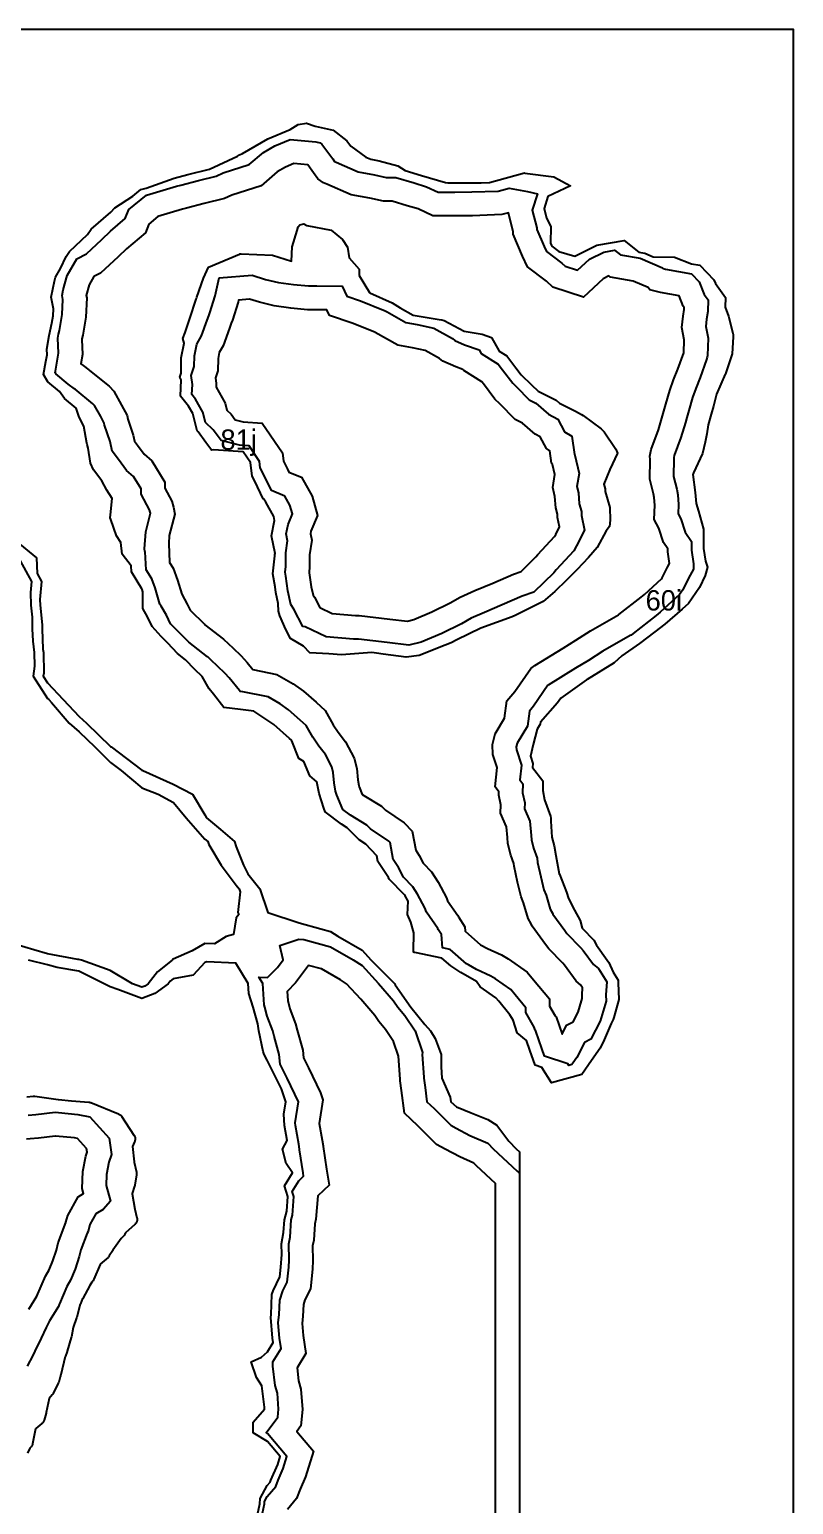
# Model space of a CAD drawing. Header units: millimetres. Extents: x 0 to 600, y 0 to 900.
# Drawn here: x 375 to 600, y 465.2 to 900 of the extents above; entities that cross this region are included whole.
import ezdxf
from ezdxf.enums import TextEntityAlignment as Align

# ---------------------------------------------------------------- set-up
doc = ezdxf.new("R2010")
doc.units = ezdxf.units.MM
for name, color, linetype in [('CORTE', 1, 'Continuous'), ('GRABADO', 5, 'Continuous'), ('HOJA', 8, 'Continuous')]:
    doc.layers.add(name, color=color, linetype=linetype)

msp = doc.modelspace()

# ---------------------------------------------------------------- linework, layer by layer
at = {"layer": 'CORTE'}
for points in [[(408.2, 734.9), (408.1, 735.15), (405.01, 740.08), (404.93, 741.85), (402.32, 745.32), (401.95, 748.73), (400.65, 750.7), (398.92, 755.56), (398.79, 756.09), (398.85, 756.9), (399.41, 761.79), (397.78, 764.25), (396.34, 766.96), (393.88, 770.21), (392.96, 772.13), (392.27, 776.56), (392.04, 777.62), (391.88, 778.09), (391, 783.1), (389.63, 785.68), (388.73, 788.38), (385.33, 791.21), (383.9, 793.31), (380.44, 796.18), (379.15, 798.31), (379.84, 802.12), (380.17, 804.1), (380.1, 805.77), (380.82, 809.82), (381.63, 813.42), (382.01, 815.61), (382.11, 817.63), (381.42, 821.14), (382.33, 825.82), (382.66, 826.97), (384.11, 829.52), (385.81, 833.04), (386.79, 834.51), (392.07, 839.56), (393.22, 841.18), (398.97, 846.16), (400.12, 847.39), (405.46, 850.88), (407.83, 852.79), (409.4, 853.27), (417.6, 856.14), (421.66, 857.21), (428, 858.84), (436.31, 862.69), (436.9, 863.02), (437.78, 863.47), (445.23, 867.78), (451.77, 870.5), (454.14, 871.98), (456.63, 872.43), (459.18, 871.54), (464.42, 870.34), (468.46, 867.2), (469.61, 865.63), (474.08, 862.38), (475.54, 861.75), (477.97, 861.3), (483.52, 859.86), (485.66, 858.4), (490.47, 856.97), (497.5, 854.86), (498.18, 854.84), (499.65, 854.76), (508.03, 854.84), (510.5, 854.93), (520.76, 857.71), (520.86, 857.69), (529.46, 856.52), (534.34, 853.93), (527.69, 850.78), (526.57, 847.22), (527.28, 844.39), (528.5, 841.88), (528.42, 837.04), (528.73, 836.31), (528.82, 836.11), (530.95, 834.52), (535.62, 833.15), (542.13, 836.38), (550.14, 837.78), (554.42, 834.35), (556.27, 834.04), (558.65, 833), (564.94, 832.86), (569.96, 830.92), (572.44, 830.48), (576.56, 826.19), (576.99, 825.11), (579.99, 821.03), (579.93, 818.15), (580.85, 815.53), (582.12, 810.5), (582.23, 810.09), (582.23, 809.4), (581.93, 804.4), (579.98, 798.53), (579.96, 798.48), (579.93, 798.4), (577.32, 792.49), (576.42, 789), (575.77, 786.65), (574.89, 783.51), (574.51, 780.85), (574.02, 778.31), (573.24, 775.04), (570.59, 769.35), (570.45, 769.02), (570.38, 768.86), (571.06, 763.52), (571.37, 760.31), (572, 758.04), (573.48, 752.69), (573.5, 752.64), (573.52, 752.61), (573.52, 746.99), (574.05, 743.27), (574.69, 741.52), (574, 739.02), (572.33, 735.53), (569.07, 730.82), (567.24, 729.17), (562.11, 724.67), (559.2, 722.41), (554.69, 718.98), (549.45, 715.41), (547.24, 713.34), (539.25, 708.43), (539.12, 708.35), (539.06, 708.32), (531.47, 702.93), (530.49, 701.5), (525.51, 695.83), (525.43, 695.18), (524.56, 693.74), (523.35, 689.27), (522.55, 685.74), (523.24, 683.65), (523.11, 682.48), (526.23, 678.47), (526.16, 675.66), (526.69, 672.9), (528.43, 668.09), (528.58, 667.53), (528.57, 666.62), (528.87, 661.95), (529.53, 659.33), (530.06, 656.5), (531.03, 651.07), (531.04, 651.01), (531.05, 650.99), (533.18, 645.7), (533.73, 643.82), (535.48, 640.41), (537.15, 637.38), (537.78, 635.11), (541.18, 631.58), (541.99, 630.09), (545.13, 625.67), (545.61, 624.97), (546.92, 622.1), (548.38, 619.72), (548.33, 618.96), (548.6, 614.1), (547.07, 608.8), (546.89, 608.21), (546.27, 607.02), (544.23, 602.21), (543.08, 599.68), (540.52, 596.05), (537.64, 591.97), (528.7, 589.49), (525.94, 593.99), (523.97, 594.67), (522.34, 599.15), (521.39, 601.97), (518.59, 604.22), (517.49, 607.95), (516.48, 609.55), (513.25, 613.54), (512.37, 614.58), (507.71, 617.84), (506.7, 619.4), (502.06, 622.03), (499.05, 623.94), (496.43, 626.25), (488.5, 627.95), (488.27, 627.92), (488.11, 628.06), (488.15, 628.32), (488.16, 633.71), (487.28, 636.89), (486.32, 639.07), (486.49, 643.05), (485.67, 644.58), (485.46, 644.9), (480.96, 649.53), (480.72, 650.03), (477.61, 654.7), (477.27, 656.45), (474.1, 659.8), (472.13, 661.12), (468.61, 664.65), (466.86, 665.7), (462.11, 669.37), (461.67, 670.43), (460.28, 674.76), (459.67, 678.27), (457.55, 679.97), (455.77, 684.21), (454.37, 685.15), (452.32, 690.31), (452.2, 690.47), (452.19, 690.49), (451.59, 691.03), (446.95, 695.09), (446.7, 695.3), (441.12, 699.08), (437.12, 699.55), (432.29, 700.13), (429.21, 704.1), (427.91, 705.65), (425.87, 709.25), (423.72, 711.3), (421, 714.18), (418.6, 716.03), (415.8, 719.07), (413.79, 721.09), (411.18, 724.05), (409.73, 726.91), (408.38, 729.31), (408.38, 734.26), (408.2, 734.9)], [(391.89, 820.87), (391.59, 815.2), (390.68, 809.88), (390.44, 808.82), (390.4, 808.58), (390.6, 804.15), (390.15, 801.48), (390.82, 800.93), (392.45, 799.67), (392.71, 799.48), (398.43, 794.85), (399.87, 793.34), (402.14, 789.27), (403.74, 786.25), (403.94, 785.1), (405.52, 780.45), (405.91, 778.68), (406.84, 777.43), (408.75, 774.84), (411.07, 772.86), (414.92, 766.53), (414.92, 764.77), (416.96, 760.99), (417.42, 759.21), (417.78, 757.16), (416.17, 750.85), (416.01, 748.51), (416.02, 748.5), (416.26, 742.84), (417.29, 741.2), (418.65, 737.67), (419.83, 733.55), (421.49, 730.61), (422.38, 728.86), (426.52, 724.72), (426.68, 724.54), (432.19, 720.3), (432.46, 720.02), (433.29, 719.22), (437.02, 715.64), (437.36, 715.4), (439.11, 713.38), (440.81, 711.34), (447.85, 709.91), (452.62, 707.12), (455.68, 704.97), (459.4, 701.67), (462.1, 699.26), (464.42, 695.04), (465.94, 692.83), (468.07, 690.05), (470.65, 685.2), (471.41, 682.11), (471.68, 678.79), (471.96, 677.12), (472.1, 676.71), (473.02, 674.5), (473.48, 674.15), (478.7, 671.01), (479.88, 669.83), (485.38, 666.12), (487.68, 663.69), (488.77, 658.04), (489.78, 656.51), (490.92, 654.2), (493.39, 651.67), (495.33, 648.62), (497.78, 644.03), (498.14, 643.17), (501.11, 638.79), (501.35, 638.4), (503.19, 635.45), (503.29, 634.25), (507.88, 630.22), (509.85, 629.11), (514.05, 627.18), (515.96, 626.09), (521.56, 622.16), (523.43, 619.83), (528.13, 614.26), (528.17, 612.12), (529.8, 609.21), (530.16, 608.92), (531.85, 603.86), (533.15, 606.46), (535.09, 607.52), (536.55, 610.35), (537.59, 613.62), (537.81, 614.37), (537.75, 615.42), (537.88, 617.47), (537.29, 618.43), (536.03, 619.43), (532.54, 624.14), (532.03, 624.75), (527.95, 628.97), (526.99, 630.23), (523.05, 635.7), (522.76, 636.33), (521.87, 637.93), (520.51, 642.55), (519.81, 644.29), (518.74, 648.68), (517.72, 653.39), (517.66, 654.16), (516.76, 656.57), (515.88, 660), (515.77, 661.86), (515.5, 664.92), (513.73, 668.98), (513.83, 671.45), (513.22, 674.28), (513.24, 675.3), (512.13, 676.73), (512.78, 682.44), (511.49, 686.32), (511.32, 689.25), (512.11, 692.36), (514.94, 697), (515.56, 702.09), (517.94, 704.81), (522.63, 711.68), (523.87, 712.56), (532.13, 717.67), (535.93, 719.96), (540.18, 722.71), (548.46, 727.47), (548.55, 727.53), (555.11, 732.62), (556.09, 733.48), (561.18, 738.07), (561.38, 738.37), (562.87, 741.48), (563.49, 742.61), (563.01, 745.99), (563.01, 746.92), (561.76, 748.73), (560.34, 753.02), (558.99, 755.59), (559.15, 759.79), (558.94, 762.01), (558.8, 763.15), (557.7, 767.4), (557.77, 773.25), (557.71, 774.24), (558.06, 776.23), (560.24, 782.02), (561.47, 786.09), (561.87, 787.52), (562.42, 789.52), (563.55, 793.6), (564.65, 796.69), (565.95, 799.92), (567.67, 804.73), (567.83, 808.55), (567.17, 812.12), (567.47, 815.45), (567.79, 817.47), (567.8, 818.08), (567.55, 818.42), (566.32, 821.51), (560.83, 822.49), (557.73, 823.27), (557.16, 823.95), (552.82, 825.86), (546.08, 826.99), (545.64, 827.34), (543.93, 826.49), (538.13, 821.08), (529.12, 824.08), (527.31, 825.77), (521.63, 830.01), (520.19, 833.18), (517.43, 839.62), (517.44, 840.36), (516.04, 845.94), (514.1, 845.42), (505.46, 845.1), (500.34, 845.05), (493.83, 845.03), (489.44, 847.11), (486.27, 848.06), (481.82, 849.38), (479.25, 849.42), (475.28, 850.27), (469.77, 851.3), (462.58, 854.43), (461.61, 854.82), (459.89, 856.01), (458.64, 857.77), (456.95, 860.06), (452.84, 860.45), (450.4, 859.43), (447.97, 858.03), (443.25, 853.92), (434.58, 851.19), (432.4, 850.18), (426.49, 848.66), (421.22, 847.3), (420.05, 847.06), (412.84, 844.84), (410.11, 842.64), (409.13, 840.09), (403.56, 835.31), (401.08, 832.99), (395.93, 828.17), (394.01, 827.15), (392.63, 824.73), (391.75, 821.6), (391.74, 821.6), (391.89, 820.87)], [(496.49, 814.4), (497.14, 814.19), (502.99, 811.04), (508.34, 810.15), (511.05, 809.2), (513.37, 805.21), (515.56, 803.85), (518.22, 800.26), (519.79, 798.21), (522.88, 795.3), (524.77, 793.35), (530.16, 790.72), (531.13, 789.86), (535.83, 787.47), (537.61, 786.49), (538.09, 786.21), (543.32, 782.32), (544.21, 781.43), (547.48, 776.59), (547.64, 776.28), (548.16, 775.13), (545.89, 770.34), (544.18, 766.01), (544.54, 764.57), (544.59, 763.8), (545.95, 759.14), (545.99, 755.33), (545.86, 753.46), (544.81, 752.22), (542.22, 747.31), (539.59, 744.33), (536.32, 740.85), (533.19, 737.63), (529.74, 734.29), (526.27, 731.43), (517.89, 727.2), (517.53, 727.05), (517.13, 726.88), (507.97, 723.53), (500.89, 720.06), (499.17, 719.22), (497.38, 718.47), (489.81, 715.47), (485.97, 715.02), (479.19, 715.9), (477.22, 716.14), (475.87, 716.3), (466.9, 715.67), (463.14, 715.93), (457.58, 716.24), (455.72, 718.24), (451.89, 720.45), (450.54, 723.16), (448.71, 727.17), (448.31, 728.49), (448.28, 730.78), (447.55, 734.01), (447.33, 735.67), (446.69, 739.52), (447.28, 744.89), (447.28, 745.24), (447.32, 745.53), (446.27, 750.71), (447.19, 755.26), (446.93, 756.4), (444.57, 760.67), (444.05, 761.59), (443.83, 761.68), (441.36, 766.86), (440.6, 768.36), (440.13, 772.32), (437.98, 775.52), (429.16, 776.11), (428.64, 776.02), (428.46, 776.28), (426.97, 778.26), (424.68, 781.36), (424.36, 781.67), (423.07, 786.78), (421.82, 788.99), (419.48, 791.9), (419.7, 796.76), (419.26, 797.51), (419.64, 798.73), (419.72, 803.22), (420.57, 807.5), (420.18, 808.91), (420.83, 810.65), (422.24, 814.84), (424.12, 820.46), (424.2, 820.74), (424.29, 821.1), (426.28, 826.66), (427.77, 829.95), (436.89, 833.81), (436.96, 833.9), (437.11, 833.9), (437.32, 833.88), (446.54, 833.46), (452.19, 831.75), (452.33, 835.95), (453.82, 840.78), (454.16, 841.85), (454.59, 842.45), (455.76, 842.68), (456.65, 842.23), (463.85, 840.88), (467.19, 838.06), (468.7, 835.8), (469.14, 832.69), (472.07, 829.31), (472.14, 827.48), (475.1, 822.51), (475.24, 822.34), (481.86, 819.46), (484.19, 817.98), (488.04, 815.79), (495.64, 814.55), (496.49, 814.4)], [(432.65, 789.83), (433.16, 787.82), (434.4, 786.62), (435.61, 784.98), (437.97, 784.36), (443.58, 783.98), (449.5, 775.19), (449.78, 772.79), (450.98, 770.41), (451.4, 769.54), (455.13, 768), (458.25, 762.45), (459.81, 756.78), (457.9, 752.09), (457.74, 751.33), (458.13, 749.42), (457.49, 745.16), (457.48, 741.3), (457.37, 740.23), (457.42, 739.88), (457.99, 735.75), (458.54, 733.26), (458.95, 732.66), (460.51, 729.6), (464.19, 727.86), (471, 727.28), (471.45, 727.25), (472.07, 727.29), (481.16, 726.21), (486.29, 725.61), (488.16, 726.08), (493.54, 728.34), (498.88, 730.95), (501.87, 732.7), (506.21, 734.59), (511.44, 736.83), (517.59, 739.45), (519.76, 740.23), (524.16, 744.51), (524.7, 745.24), (529.63, 750.5), (529.97, 751.11), (531.11, 753.36), (530.49, 756.1), (530.53, 757.09), (529.98, 758.95), (529.76, 762.38), (529.1, 764.99), (529.72, 768.85), (529.03, 771.8), (528.78, 772.18), (528.26, 775.81), (527.22, 776.44), (525.44, 779.95), (523.89, 780.73), (520.19, 783.99), (518.04, 785.04), (513.53, 789.69), (512.1, 791.03), (508.69, 795.5), (508.24, 796.11), (502.89, 799.44), (502.67, 799.82), (500.56, 800.55), (496.71, 802.26), (495.72, 803.02), (491.51, 805.35), (487.84, 806.2), (483.49, 806.91), (476.85, 810.69), (476.76, 810.75), (470.05, 813.41), (463.38, 815.74), (462.6, 817.38), (459.59, 817.39), (456.85, 817.39), (451.97, 817.86), (447.04, 818.53), (442.71, 819.6), (439.84, 820.47), (436.57, 820.22), (436.44, 819.65), (434.75, 814.32), (434.44, 813.4), (433.96, 811.98), (432.03, 806.76), (430.91, 804.77), (430.57, 803.01), (430.5, 799.4), (429.8, 797.32), (430.01, 795.65), (429.96, 794.58), (432.65, 789.83)]]:
    msp.add_lwpolyline(points, close=True, dxfattribs=at)
for points in [[(371.05, 749.2), (377.04, 744.26), (377.27, 739.6), (378.54, 737.27), (378.08, 732), (378.15, 730.29), (378.74, 724.54), (378.74, 723.31), (378.99, 717.38), (379.12, 716.35), (379.2, 710.25), (379.09, 709.39), (380.35, 707.45), (384.9, 702.45), (389.6, 697.51), (391.79, 695.48), (398.86, 688.65), (399.06, 688.52), (408.11, 681.71), (408.4, 681.56), (417.37, 677.56), (423.01, 674.57), (426.66, 668.5), (427.12, 667.59), (431.25, 664.14), (435.41, 660.62), (435.92, 659.04), (438.05, 653.64), (439.29, 651.11), (442.81, 646.67), (445.16, 639.72), (454.4, 636.7), (454.4, 636.7), (460.8, 634.91), (463.67, 634.11), (465.85, 632.76), (472.94, 628.63), (475.57, 625.77), (482.21, 619.06), (482.48, 618.8), (482.74, 618.4), (487.33, 611.83), (491.47, 606.7), (493.15, 604.85), (494.46, 602.6), (496.28, 597.85), (496.28, 594.23), (496.45, 590.89), (498.93, 585.29), (499.11, 583.93), (500.72, 582.42), (505.07, 580.68), (509.97, 578.67), (512.62, 576.98), (516.15, 572.34), (518.36, 570.01), (519.27, 569.17), (519.27, 532.28), (519.27, 483.96), (519.27, 447.38)], [(441.88, 460.81), (442.83, 465.41), (442.94, 467), (445.05, 470.8), (445.87, 471.79), (446.1, 472.4), (448.16, 477.02), (448.86, 479.32), (445.06, 483.8), (440.86, 486.27), (440.91, 489.44), (444.2, 493.31), (444.18, 493.92), (443.47, 500.22), (441.84, 502.63), (440.26, 507.26), (443.34, 508.59), (445.06, 510.18), (446.74, 512.92), (446.53, 514.18), (446.11, 520.36), (446.2, 521.17), (446.4, 527.12), (446.76, 528.16), (448.78, 532.31), (449.08, 535.11), (449.29, 538.88), (449.22, 542.08), (449.86, 545.42), (450.1, 549.06), (450.77, 551.71), (451.08, 556.01), (450.11, 559.17), (452.43, 562.98), (450.64, 565.71), (449.49, 569.97), (450.93, 572.5), (450.15, 576.92), (449.89, 580.25), (450.47, 583.89), (449.2, 587.71), (447.69, 590.84), (445.05, 596.13), (444.17, 597.81), (443.87, 598.7), (442.57, 604.8), (442.22, 606.92), (440.93, 611.76), (439.61, 615.85), (439.44, 618.73), (435.81, 624.72), (427.26, 625.16), (426.64, 624.93), (423.21, 621.25), (417.36, 620.18), (416.41, 619.43), (415.84, 618.7), (411.96, 615.79), (408.07, 614.4), (401.01, 617.01), (398.78, 617.83), (396.99, 618.68), (389.53, 622.4), (383.16, 623.48), (380.27, 624.28), (374.69, 625.65)], [(512.27, 433.76), (512.27, 477.6), (512.27, 514.62), (512.27, 559.85), (506.68, 565.03), (505.9, 565.85), (501.71, 567.64), (497.41, 569.95), (494.86, 571.31), (489.34, 576.86), (485.42, 580.55), (484.55, 587.22), (484.19, 590.12), (484.15, 590.59), (483.71, 597.33), (482.23, 601.7), (479.88, 605.18), (477.91, 607.62), (476.68, 609.37), (472.58, 614.14), (468.39, 618.66), (466.62, 619.83), (460.96, 623.09), (457.15, 624.11), (453.4, 618.94), (453.4, 618.94), (450.89, 616.44), (451.05, 613.76), (451.06, 613.73), (451.71, 611.32), (453.4, 606.91), (453.88, 605.02), (455.51, 599.08), (455.71, 596.9), (457.19, 593.92), (460.75, 586.55), (461.44, 584.48), (460.33, 577.53), (461.2, 572.61), (461.47, 570.94), (461.51, 570.68), (462.49, 564.05), (463.25, 559.35), (459.88, 556.22), (459.37, 549.34), (459.03, 547.97), (458.71, 543.11), (458.4, 541.48), (458.48, 537.1), (458.34, 534.54), (457.72, 528.76), (456.13, 525.49), (455.67, 524.12), (455.55, 520.66), (455.31, 518.57), (455.56, 514.99), (456.43, 509.71), (453.83, 505.47), (454.28, 501.61), (454.96, 499.2), (455.39, 493.22), (454.96, 488.39), (453.74, 486.72), (458.65, 480.93), (456.33, 473.36), (454.73, 469.75), (453.69, 466.96), (450.98, 463.7)], [(374.28, 585.36), (376.05, 585.57), (376.22, 585.58), (376.39, 585.58), (376.56, 585.56), (383.49, 584.6), (383.53, 584.6), (387.38, 584.23), (387.39, 584.23), (392.47, 583.8), (392.67, 583.78), (392.87, 583.73), (393.06, 583.66), (401.19, 580.39), (401.37, 580.3), (401.55, 580.2), (401.72, 580.08), (401.87, 579.94), (402.01, 579.79), (402.13, 579.63), (405.79, 574.09), (405.9, 573.92), (405.98, 573.73), (406.05, 573.53), (406.1, 573.33), (406.12, 573.12), (406.13, 572.92), (406.11, 572.71), (406.08, 572.51), (406.02, 572.31), (405.94, 572.12), (405.31, 570.74), (405.3, 570.72), (405.3, 570.69), (405.82, 566.23), (405.84, 566.13), (406.51, 563.17), (406.54, 562.98), (406.56, 562.79), (406.55, 562.59), (406.53, 562.4), (406.05, 559.35), (406.02, 559.18), (405.97, 559.02), (405.24, 556.86), (405.24, 556.83), (405.24, 556.8), (406.07, 552.26), (406.08, 552.22), (406.66, 549.73), (406.69, 549.54), (406.71, 549.34), (406.71, 549.15), (406.69, 548.95), (406.65, 548.76), (406.59, 548.57), (406.51, 548.39), (406.42, 548.22), (406.31, 548.06), (406.18, 547.9), (406.05, 547.77), (403.28, 545.24), (403.25, 545.21), (403.23, 545.18), (403.09, 544.86), (402.99, 544.67), (402.86, 544.49), (402.72, 544.32), (402.12, 543.69), (402.04, 543.59), (399.58, 540.15), (399.56, 540.11), (398.5, 538.47), (398.39, 538.32), (398.27, 538.18), (398.14, 538.05), (395.84, 536), (395.82, 535.98), (395.81, 535.96), (393.99, 531.6), (393.91, 531.44), (393.82, 531.29), (393.72, 531.15), (393.61, 531.01), (393.46, 530.85), (393.43, 530.81), (393.4, 530.77), (392.83, 529.78), (392.82, 529.77), (390.71, 525.96), (390.67, 525.88), (390, 524.35), (389.99, 524.32), (389.98, 524.29), (388.95, 520.38), (388.9, 520.2), (387.87, 517.39), (387.86, 517.35), (387.86, 517.32), (387.37, 514.63), (387.31, 514.4), (386.12, 510.44), (386.08, 510.32), (385.57, 508.94), (385.54, 508.84), (384.21, 503.46), (384.19, 503.37), (384.16, 503.14), (384.13, 502.99), (384.09, 502.85), (383.62, 501.3), (383.56, 501.15), (383.49, 501), (381.97, 497.93), (381.89, 497.78), (381.8, 497.64), (381.7, 497.51), (380.79, 496.45), (380.77, 496.43), (380.76, 496.4), (379.95, 492.3), (379.91, 492.13), (379.3, 490.05), (379.24, 489.86), (379.15, 489.67), (379.05, 489.5), (378.93, 489.34), (378.8, 489.19), (378.65, 489.05), (376.85, 487.56), (376.84, 487.55), (376.83, 487.52), (375.92, 483.07), (375.87, 482.88), (375.8, 482.7), (375.72, 482.52), (375.62, 482.36), (375.51, 482.2), (375.38, 482.06), (375.19, 481.86), (375.16, 481.83), (375.14, 481.79), (374.41, 480.35)], [(374.8, 522.76), (377.16, 526.56), (377.18, 526.62), (379.75, 532.53), (380.79, 534.39), (381.93, 537.02), (382.92, 540.12), (383.43, 542.33), (385.71, 548.3), (385.76, 548.38), (386.27, 550.38), (389.32, 555.93), (390.93, 556.88), (390.5, 558.35), (390.72, 563.32), (391.59, 567.89), (391.97, 569.04), (391.82, 570.1), (389.16, 573.07), (388.22, 573.25), (382.69, 573.77), (382.54, 573.8), (377.66, 573.23), (375.17, 572.94), (374.12, 572.89)]]:
    msp.add_lwpolyline(points, dxfattribs=at)
at = {"layer": 'GRABADO'}
for points in [[(388.23, 794.09), (386.45, 795.46), (382.77, 798.51), (382.6, 798.79), (382.68, 799.27), (383.58, 804.58), (383.37, 809.04), (383.58, 810.21), (383.81, 811.24), (384.62, 815.98), (384.85, 820.37), (384.61, 821.59), (384.93, 823.22), (386.13, 827.46), (388.93, 832.37), (391.82, 833.91), (396.3, 838.11), (398.89, 840.53), (403.23, 844.25), (404.25, 846.9), (409.49, 851.14), (418.3, 853.84), (419.63, 854.12), (424.74, 855.44), (430.03, 856.8), (432.04, 857.73), (439.75, 860.16), (443.89, 863.76), (447.29, 865.72), (451.76, 867.58), (459.3, 866.87), (460.64, 866.56), (461.15, 866.17), (464.31, 861.87), (464.88, 861.07), (464.96, 861.01), (465.3, 860.88), (471.83, 858.04), (476.66, 857.14), (480.04, 856.41), (482.9, 856.36), (488.27, 854.77), (491.95, 853.66), (495.39, 852.04), (500.29, 852.05), (505.29, 852.1), (513.05, 852.38), (516.32, 853.27), (521.68, 852.24), (524.57, 851.54), (523.06, 846.72), (524.38, 841.49), (524.46, 841.32), (524.46, 841), (526.59, 836.01), (527.26, 834.54), (531.81, 831.15), (532.78, 830.24), (536.4, 829.04), (539.9, 832.31), (544.11, 834.4), (547.32, 834.96), (549.03, 833.59), (554.84, 832.61), (561.46, 829.71), (561.62, 829.51), (562.31, 829.34), (569.94, 827.97), (572.24, 825.58), (573.72, 821.84), (574.85, 820.31), (574.77, 816.85), (574.42, 814.59), (574.23, 812.44), (574.85, 809.04), (574.64, 803.89), (574.61, 803.36), (574.39, 802.72), (572.49, 797.43), (571.2, 794.21), (570.23, 791.49), (569.17, 787.65), (568.61, 785.64), (568.19, 784.13), (566.87, 779.77), (564.84, 774.39), (564.75, 773.86), (564.78, 773.42), (564.71, 768.24), (565.68, 764.48), (565.9, 762.79), (566.17, 759.99), (566.06, 757.19), (566.81, 755.77), (568.09, 751.87), (570.01, 749.1), (570.01, 746.49), (570.58, 742.48), (570.54, 740.92), (569.11, 738.29), (567.46, 734.84), (566.47, 733.42), (560.75, 728.25), (559.56, 727.21), (552.76, 721.94), (552.16, 721.5), (551.91, 721.37), (543.83, 716.74), (539.64, 714.02), (535.78, 711.69), (527.74, 706.72), (527.71, 706.7), (523.48, 700.51), (522.25, 699.1), (521.7, 694.65), (518.64, 689.61), (518.37, 688.57), (518.43, 687.65), (519.9, 683.18), (519.41, 678.77), (520.3, 677.63), (520.24, 674.96), (520.86, 672.07), (520.79, 670.3), (522.37, 666.67), (522.75, 662.39), (522.83, 661.1), (523.45, 658.66), (524.54, 655.72), (524.66, 654.45), (525.56, 650.24), (526.49, 646.43), (527.13, 644.85), (528.36, 640.66), (529.01, 639.5), (529.13, 639.23), (532.62, 634.39), (533.27, 633.53), (537.25, 629.43), (538.05, 628.46), (541.09, 624.35), (542.61, 623.16), (545.01, 619.24), (544.76, 615.39), (544.86, 613.57), (544.29, 611.58), (543.04, 607.67), (540.33, 602.4), (538.43, 601.37), (536.25, 596.99), (535.04, 595.28), (534.75, 594.86), (533.81, 594.6), (533.53, 595.06), (526.7, 597.4), (525.89, 599.65), (524.17, 604.75), (523.9, 604.97), (523.63, 605.91), (521.21, 610.24), (521.18, 611.64), (518.02, 615.39), (516.73, 617), (512.21, 620.17), (510.85, 620.95), (506.66, 622.87), (504.26, 624.23), (503.68, 624.6), (498.94, 628.75), (496.69, 629.24), (496.35, 633.18), (495.41, 634.7), (495.24, 634.97), (491.93, 639.84), (491.44, 641.04), (489.28, 645.09), (487.87, 647.3), (485.13, 650.12), (483.7, 653.01), (482.16, 655.34), (481.19, 660.37), (480.83, 660.75), (475.41, 664.4), (474.35, 665.46), (469.52, 668.36), (467.28, 670.1), (465.52, 674.28), (465.15, 675.45), (464.73, 677.92), (464.48, 680.99), (464.06, 682.68), (462.16, 686.25), (460.27, 688.72), (458.46, 691.36), (456.54, 694.84), (454.75, 696.44), (451.33, 699.47), (448.83, 701.22), (445.32, 703.28), (437.84, 704.8), (437.06, 704.89), (436.85, 705.17), (433.78, 708.84), (432.61, 710.19), (432.53, 710.25), (428.45, 714.17), (427.5, 715.08), (427.48, 715.09), (421.93, 719.36), (421.47, 719.87), (417.02, 724.32), (416.58, 724.82), (415.32, 727.31), (413.77, 730.05), (413.4, 730.59), (412.01, 735.44), (411, 738.05), (409.34, 740.69), (409.11, 746.03), (408.95, 746.25), (408.88, 746.87), (409.23, 751.96), (410.62, 757.43), (410.57, 757.74), (410.39, 758.43), (407.92, 762.99), (407.92, 764.56), (405.67, 768.27), (403.59, 770.04), (401.21, 773.27), (399.39, 775.73), (398.77, 778.57), (397.14, 783.36), (397.04, 783.95), (395.99, 785.92), (394.19, 789.15), (393.67, 789.69), (388.42, 793.94), (388.23, 794.09)], [(514.29, 799.71), (517.32, 795.73), (518.44, 794.68), (522.21, 790.79), (524.11, 789.86), (527.85, 786.57), (530.64, 785.15), (532.55, 781.39), (534.71, 780.09), (535.48, 774.72), (535.59, 774.56), (535.59, 774.51), (536.85, 769.1), (536.24, 765.3), (536.7, 763.46), (536.91, 760.19), (537.58, 757.96), (537.53, 756.73), (538.5, 752.44), (536.14, 747.81), (535.32, 746.34), (530.08, 740.75), (529.44, 739.88), (523.55, 734.15), (520.14, 732.93), (514.19, 730.4), (508.99, 728.17), (505.05, 726.45), (502.19, 724.77), (496.44, 721.96), (490.4, 719.43), (486.77, 718.5), (480.34, 719.26), (471.9, 720.26), (471.46, 720.23), (470.47, 720.3), (462.34, 720.99), (456.17, 723.91), (455.49, 724.03), (452.9, 729.11), (452, 730.46), (451.09, 734.51), (450.5, 738.84), (450.3, 740.03), (450.48, 741.69), (450.5, 745.69), (451.03, 749.24), (450.6, 751.33), (451.17, 754.12), (452.43, 757.21), (451.73, 759.76), (450.21, 762.46), (446.24, 764.09), (444.69, 767.33), (442.98, 770.74), (442.75, 772.69), (439.69, 777.23), (436.83, 777.42), (431.44, 778.85), (429.12, 781.99), (426.86, 784.17), (426.09, 787.21), (423.91, 791.07), (422.86, 792.38), (422.99, 795.36), (422.65, 798.01), (423.52, 800.61), (423.58, 803.76), (424.26, 807.22), (425.65, 809.7), (427.36, 814.32), (427.8, 815.62), (428.09, 816.49), (429.69, 821.51), (430.92, 826.81), (440.62, 827.55), (444.56, 826.35), (448.36, 825.42), (452.78, 824.81), (457.18, 824.39), (459.6, 824.39), (467.06, 824.37), (468.46, 821.38), (472.5, 819.97), (479.25, 817.29), (479.6, 817.21), (480.37, 816.75), (485.86, 813.62), (489.2, 813.08), (494.05, 811.94), (499.56, 808.9), (500.3, 808.33), (503.14, 807.07), (507.42, 805.57), (508.06, 804.46), (513.07, 801.35), (514.29, 799.71)]]:
    msp.add_lwpolyline(points, close=True, dxfattribs=at)
for points in [[(372.29, 743.35), (375.58, 737.27), (375.31, 734.08), (375.45, 730.29), (375.82, 726.74), (375.82, 723.31), (375.97, 719.66), (376.4, 716.35), (376.45, 712.32), (376.07, 709.39), (380.35, 702.81), (380.67, 702.45), (381.5, 701.58), (386.7, 695.48), (389.6, 693.01), (394.28, 688.51), (398.86, 683.91), (402, 681.55), (408.11, 676.5), (412.9, 674.59), (417.38, 672.14), (421.14, 667.6), (426.65, 661.36), (427.52, 660.62), (427.81, 659.74), (431.44, 653.65), (435.91, 647.75), (436.77, 646.67), (437.07, 645.78), (436.37, 639.68), (436.63, 639.13), (435.92, 638.16), (435.13, 633.23), (432.96, 632.62), (429.53, 630.42), (426.61, 630.53), (422.94, 628.43), (417.36, 625.9), (417.15, 625.83), (417.01, 625.67), (412.68, 622.24), (409.93, 618.7), (409.01, 618.01), (408.07, 617.67), (405.34, 618.68), (398.78, 622.64), (390.3, 625.65), (389.54, 625.89), (389.22, 625.89), (380.27, 627.49), (376.25, 628.67), (371, 630.29)], [(443.05, 459.93), (444.18, 465.41), (444.22, 466.03), (445.05, 467.52), (447.55, 470.52), (448.24, 472.4), (449.76, 475.81), (450.84, 479.32), (445.06, 486.13), (444.84, 486.27), (444.84, 486.48), (445.05, 486.73), (448.16, 490.96), (448.37, 493.28), (448.03, 497.98), (447.4, 500.24), (446.72, 505.95), (446.7, 507.24), (449.1, 511.15), (448.6, 514.18), (448.29, 518.72), (448.56, 521.17), (448.71, 525.39), (449.65, 528.16), (450.89, 530.72), (451.36, 535.11), (451.48, 537.23), (451.38, 542.08), (451.75, 544), (452.08, 549.06), (452.44, 550.46), (452.84, 556.01), (452.4, 557.45), (454.32, 560.61), (455.74, 561.93), (455.57, 562.97), (454.57, 569.75), (454.54, 569.95), (454.3, 571.44), (453.33, 576.92), (453.27, 577.71), (454.25, 583.89), (454.25, 583.91), (450.91, 590.84), (448.85, 594.95), (448.59, 597.83), (447.11, 603.23), (446.72, 604.79), (445.04, 609.15), (444.34, 611.76), (444.12, 612.46), (443.73, 618.73), (442.57, 620.64), (445.08, 620.54), (448.07, 623.51), (449.68, 625.74), (448.7, 629.98), (454.36, 631.8), (455.76, 631.73), (455.76, 631.73), (463.66, 629.61), (470.29, 625.79), (472.94, 624.04), (477.8, 618.8), (482.22, 613.67), (483.5, 611.83), (485.51, 609.35), (488.55, 604.84), (490.73, 598.42), (490.69, 597.84), (491.12, 591.15), (491.15, 590.88), (491.49, 588.1), (492.04, 583.93), (494.22, 581.88), (499.09, 576.99), (500.71, 576.12), (504.74, 573.96), (509.98, 571.72), (511.61, 570.01), (518.64, 563.5), (519.14, 563.04), (519.27, 562.94), (519.27, 514.62), (519.27, 477.6), (519.27, 433.76)], [(374.58, 579.92), (376.86, 580.18), (382.62, 580.85), (383.51, 580.73), (389.22, 580.18), (392.8, 579.49), (398.46, 573.17), (399.12, 568.4), (398.39, 566.15), (397.69, 562.5), (397.55, 559.21), (398.89, 554.63), (396.71, 552.17), (394.54, 550.88), (392.83, 547.77), (392.28, 545.64), (392.03, 545.22), (390.14, 540.29), (389.67, 538.27), (388.5, 534.55), (387.07, 531.28), (387.07, 531.28), (386.04, 529.42), (383.81, 524.32), (383.77, 524.17), (383.57, 523.6), (380.91, 519.33), (379.91, 517.34), (378.5, 514.19), (376.56, 510.37), (376.03, 509.08), (374.3, 505.93)]]:
    msp.add_lwpolyline(points, dxfattribs=at)
at = {"layer": 'HOJA'}
msp.add_lwpolyline([(0, 0), (600, 0), (600, 900), (0, 900)], close=True, dxfattribs=at)

# ---------------------------------------------------------------- texts
at = {"layer": 'GRABADO'}
for s, p in [('81j', (436.61, 779.1)), ('60i', (561.82, 731.72))]:
    msp.add_text(s, height=6, dxfattribs=at).set_placement(p, align=Align.MIDDLE_CENTER)

doc.saveas('drawing.dxf')
